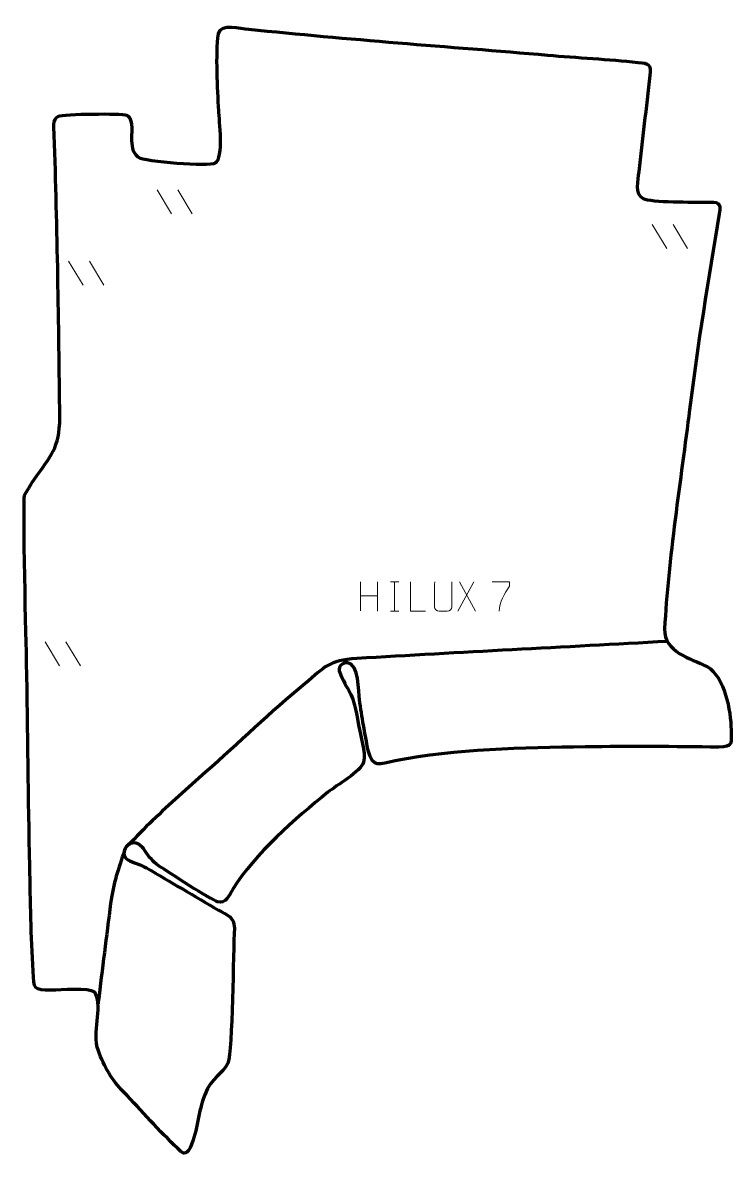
# Model space of a CAD drawing. Header units: millimetres. Extents: x -518 to 90, y -96 to 874.
import ezdxf

# ---------------------------------------------------------------- set-up
doc = ezdxf.new("R2010")
doc.units = ezdxf.units.MM
doc.header["$MEASUREMENT"] = 0
doc.layers.add('layer 2', color=7, linetype='Continuous')
doc.layers.add('layer 3', color=7, linetype='Continuous')

msp = doc.modelspace()

# ---------------------------------------------------------------- linework, layer by layer
at = {"layer": 'layer 2', "color": 142, "lineweight": 158}
for points, knots in [([(33.4849, 344.522), (-54.9933, 339.6254), (-143.6316, 335.2908), (-232.0631, 329.8633), (-232.0631, 329.8633), (-256.321, 328.3744), (-258.9903, 322.9909), (-276.5658, 308.3143), (-276.5658, 308.3143), (-305.7371, 284.1543), (-332.9467, 257.7886), (-361.2644, 232.6552), (-361.2644, 232.6552), (-376.5922, 219.0703), (-391.9042, 205.5451), (-406.6997, 191.3734), (-406.6997, 191.3734), (-413.8384, 184.5188), (-420.6742, 177.3042), (-427.6427, 170.2719)], [0, 0, 0, 0, 0.16666667, 0.16666667, 0.16666667, 0.16666667, 0.33333333, 0.33333333, 0.33333333, 0.33333333, 0.5, 0.5, 0.5, 0.5, 0.66666667, 0.66666667, 0.66666667, 0.66666667, 1, 1, 1, 1]), ([(-430.6293, 166.0963), (-435.8988, 149.3299), (-440.1176, 138.3538), (-442.4695, 120.5408), (-442.4695, 120.5408), (-446.1833, 92.4136), (-449.5093, 64.2267), (-453.0754, 36.0794), (-453.0754, 36.0794), (-453.0754, 36.0794), (-453.2633, 34.5982), (-453.2633, 34.5982)], [0, 0, 0, 0, 0.25, 0.25, 0.25, 0.25, 0.5, 0.5, 0.5, 0.5, 1, 1, 1, 1])]:
    msp.add_open_spline(points, degree=3, knots=knots, dxfattribs=at)
at = {"layer": 'layer 3', "color": 242, "lineweight": 158}
msp.add_open_spline([(-256.9152, 215.5089), (-249.342, 221.6642), (-228.5501, 233.1563), (-226.1989, 241.2487), (-226.1989, 241.2487), (-224.2198, 250.0341), (-228.9897, 263.4844), (-230.5466, 272.9105), (-230.5466, 272.9105), (-235.7183, 303.6079), (-237.4685, 297.138), (-246.6515, 317.8646), (-246.6515, 317.8646), (-247.4675, 319.7064), (-247.4736, 321.7076), (-245.8399, 323.9537), (-245.8399, 323.9537), (-244.3451, 326.0089), (-241.5393, 326.2656), (-239.9814, 326.1881), (-239.9814, 326.1881), (-230.1166, 325.6967), (-230.649, 301.2624), (-229.7461, 294.6199), (-229.7461, 294.6199), (-227.5916, 280.0602), (-225.2232, 265.6491), (-222.2364, 251.2325), (-222.2364, 251.2325), (-217.9848, 235.2248), (-213.1244, 239.5719), (-199.1479, 242.4526), (-199.1479, 242.4526), (-147.7084, 252.6728), (-89.5081, 253.5115), (-36.9575, 254.3213), (-36.9575, 254.3213), (1.1268, 254.9082), (39.4046, 254.6352), (77.503, 254.1163), (77.503, 254.1163), (89.8321, 254.2129), (87.9862, 257.6113), (87.9538, 269.0084), (87.9538, 269.0084), (87.6619, 285.1359), (82.5261, 314.0651), (67.5945, 323.01), (67.5945, 323.01), (52.9013, 330.3093), (30.6332, 335.1975), (31.0937, 355.2038), (31.0937, 355.2038), (33.9762, 413.1467), (45.1426, 484.3329), (52.4049, 542.7068), (52.4049, 542.7068), (59.3543, 598.8828), (68.5078, 654.2583), (77.7581, 710.0875), (77.7581, 710.0875), (79.4936, 720.5625), (76.9033, 720.1405), (66.4926, 720.2038), (66.4926, 720.2038), (56.9873, 720.2768), (19.0249, 719.9383), (12.7089, 723.2094), (12.7089, 723.2094), (5.2765, 727.0587), (8.1354, 738.8952), (8.9226, 745.9499), (8.9226, 745.9499), (11.9877, 773.4191), (15.5035, 800.9308), (18.367, 828.3825), (18.367, 828.3825), (19.3826, 838.1886), (18.1786, 838.6929), (8.1552, 839.7069), (8.1552, 839.7069), (-17.119, 842.2635), (-43.5692, 843.6782), (-69.0964, 845.901), (-69.0964, 845.901), (-154.1769, 853.1631), (-239.757, 859.2888), (-324.6595, 868.0605), (-324.6595, 868.0605), (-331.1869, 868.7348), (-348.3242, 873.6218), (-350.2645, 864.1661), (-350.2645, 864.1661), (-352.9285, 845.8746), (-350.7931, 817.4556), (-350.0973, 798.2001), (-350.0973, 798.2001), (-349.5795, 790.3222), (-345.6977, 757.6219), (-352.8172, 753.7338), (-352.8172, 753.7338), (-358.2088, 750.7893), (-413.4178, 754.3599), (-419.3658, 759.0085), (-419.3658, 759.0085), (-428.877, 766.4419), (-421.4655, 783.8077), (-426.1019, 791.8823), (-426.1019, 791.8823), (-426.7996, 793.0974), (-427.4587, 793.9682), (-428.5118, 794.5632), (-428.5118, 794.5632), (-433.3881, 796.2342), (-482.7407, 795.6206), (-487.1613, 793.6974), (-487.1613, 793.6974), (-492.5155, 791.3679), (-490.851, 782.5816), (-490.6657, 777.557), (-490.6657, 777.557), (-487.9691, 697.0495), (-486.8058, 616.6016), (-485.8886, 536.0606), (-485.8886, 536.0606), (-486.2158, 509.124), (-493.4742, 503.8717), (-507.8601, 482.8759), (-507.8601, 482.8759), (-511.3538, 477.6102), (-514.0231, 473.2867), (-516.0185, 469.4565), (-516.0185, 469.4565), (-517.6634, 463.5389), (-514.5838, 338.8634), (-514.3157, 326.0403), (-514.3157, 326.0403), (-513.1446, 268.202), (-512.8771, 210.3134), (-511.6343, 152.4248), (-511.6343, 152.4248), (-511.0102, 122.1124), (-510.5156, 92.8646), (-508.7163, 62.5384), (-508.7163, 62.5384), (-507.8124, 47.3062), (-508.9057, 46.1074), (-492.7245, 46.2634), (-492.7245, 46.2634), (-485.7701, 46.3305), (-460.8067, 48.5372), (-456.1202, 44.5076), (-456.1202, 44.5076), (-456.1202, 44.5076), (-455.6032, 43.991), (-455.6032, 43.991), (-455.6032, 43.991), (-448.8835, 29.6929), (-458.6264, 10.9931), (-452.9734, -5.4127), (-452.9734, -5.4127), (-448.0204, -19.323), (-441.5558, -30.3046), (-431.283, -40.8991), (-431.283, -40.8991), (-416.205, -56.7305), (-400.9013, -74.0137), (-385.1678, -89.0017), (-385.1678, -89.0017), (-381.11, -92.8673), (-378.4976, -95.7561), (-374.4975, -88.4798), (-374.4975, -88.4798), (-367.7223, -72.5865), (-367.7816, -57.7581), (-362.0523, -43.1581), (-362.0523, -43.1581), (-355.8096, -27.2501), (-347.343, -26.3562), (-342.2441, -15.9829), (-342.2441, -15.9829), (-338.2496, -4.8327), (-337.7117, 79.6986), (-336.6678, 99.2961), (-336.6678, 99.2961), (-337.0821, 109.3296), (-342.1784, 110.0447), (-350.3731, 114.7904), (-350.3731, 114.7904), (-370.9169, 126.688), (-391.2068, 139.0049), (-411.7963, 150.8262), (-411.7963, 150.8262), (-417.3069, 153.9803), (-420.3657, 154.3877), (-426.0009, 156.8137), (-426.0009, 156.8137), (-437.128, 161.604), (-427.7827, 175.8247), (-418.956, 171.3121), (-418.956, 171.3121), (-413.6224, 168.5853), (-411.8878, 162.2604), (-407.632, 158.2178), (-407.632, 158.2178), (-406.239, 156.8945), (-404.4057, 154.5701), (-400.9915, 152.3646), (-400.9915, 152.3646), (-393.0849, 147.2818), (-357.0022, 123.6054), (-351.1029, 121.8227), (-351.1029, 121.8227), (-343.9289, 119.6548), (-341.1822, 127.301), (-337.8946, 132.6775), (-337.8946, 132.6775), (-319.1881, 163.2702), (-284.6927, 192.8429), (-256.9152, 215.5089)], degree=3, knots=[0, 0, 0, 0, 0.01785714, 0.01785714, 0.01785714, 0.01785714, 0.03571429, 0.03571429, 0.03571429, 0.03571429, 0.05357143, 0.05357143, 0.05357143, 0.05357143, 0.07142857, 0.07142857, 0.07142857, 0.07142857, 0.08928571, 0.08928571, 0.08928571, 0.08928571, 0.10714286, 0.10714286, 0.10714286, 0.10714286, 0.125, 0.125, 0.125, 0.125, 0.14285714, 0.14285714, 0.14285714, 0.14285714, 0.16071429, 0.16071429, 0.16071429, 0.16071429, 0.17857143, 0.17857143, 0.17857143, 0.17857143, 0.19642857, 0.19642857, 0.19642857, 0.19642857, 0.21428571, 0.21428571, 0.21428571, 0.21428571, 0.23214286, 0.23214286, 0.23214286, 0.23214286, 0.25, 0.25, 0.25, 0.25, 0.26785714, 0.26785714, 0.26785714, 0.26785714, 0.28571429, 0.28571429, 0.28571429, 0.28571429, 0.30357143, 0.30357143, 0.30357143, 0.30357143, 0.32142857, 0.32142857, 0.32142857, 0.32142857, 0.33928571, 0.33928571, 0.33928571, 0.33928571, 0.35714286, 0.35714286, 0.35714286, 0.35714286, 0.375, 0.375, 0.375, 0.375, 0.39285714, 0.39285714, 0.39285714, 0.39285714, 0.41071429, 0.41071429, 0.41071429, 0.41071429, 0.42857143, 0.42857143, 0.42857143, 0.42857143, 0.44642857, 0.44642857, 0.44642857, 0.44642857, 0.46428571, 0.46428571, 0.46428571, 0.46428571, 0.48214286, 0.48214286, 0.48214286, 0.48214286, 0.5, 0.5, 0.5, 0.5, 0.51785714, 0.51785714, 0.51785714, 0.51785714, 0.53571429, 0.53571429, 0.53571429, 0.53571429, 0.55357143, 0.55357143, 0.55357143, 0.55357143, 0.57142857, 0.57142857, 0.57142857, 0.57142857, 0.58928571, 0.58928571, 0.58928571, 0.58928571, 0.60714286, 0.60714286, 0.60714286, 0.60714286, 0.625, 0.625, 0.625, 0.625, 0.64285714, 0.64285714, 0.64285714, 0.64285714, 0.66071429, 0.66071429, 0.66071429, 0.66071429, 0.67857143, 0.67857143, 0.67857143, 0.67857143, 0.69642857, 0.69642857, 0.69642857, 0.69642857, 0.71428571, 0.71428571, 0.71428571, 0.71428571, 0.73214286, 0.73214286, 0.73214286, 0.73214286, 0.75, 0.75, 0.75, 0.75, 0.76785714, 0.76785714, 0.76785714, 0.76785714, 0.78571429, 0.78571429, 0.78571429, 0.78571429, 0.80357143, 0.80357143, 0.80357143, 0.80357143, 0.82142857, 0.82142857, 0.82142857, 0.82142857, 0.83928571, 0.83928571, 0.83928571, 0.83928571, 0.85714286, 0.85714286, 0.85714286, 0.85714286, 0.875, 0.875, 0.875, 0.875, 0.89285714, 0.89285714, 0.89285714, 0.89285714, 0.91071429, 0.91071429, 0.91071429, 0.91071429, 0.92857143, 0.92857143, 0.92857143, 0.92857143, 0.94642857, 0.94642857, 0.94642857, 0.94642857, 0.96428571, 0.96428571, 0.96428571, 0.96428571, 1, 1, 1, 1], dxfattribs=at)
at = {"layer": 'layer 3', "color": 250, "lineweight": 9}
for points in [[(-402.7791, 730.7532), (-402.7791, 730.7532), (-390.4148, 710.2089), (-390.4148, 710.2089)], [(-385.0492, 730.7532), (-385.0492, 730.7532), (-372.6849, 710.2089), (-372.6849, 710.2089)], [(20.5544, 701.1199), (20.5544, 701.1199), (32.9187, 680.5756), (32.9187, 680.5756)], [(38.2843, 701.1199), (38.2843, 701.1199), (50.6486, 680.5756), (50.6486, 680.5756)], [(-478.3529, 669.681), (-478.3529, 669.681), (-465.9886, 649.1367), (-465.9886, 649.1367)], [(-460.623, 669.681), (-460.623, 669.681), (-448.2587, 649.1367), (-448.2587, 649.1367)], [(-228.9116, 395.4337), (-228.9116, 395.4337), (-228.9116, 370.6562), (-228.9116, 370.6562)], [(-214.2683, 395.4337), (-214.2683, 395.4337), (-214.2683, 370.4802), (-214.2683, 370.4802)], [(-203.255, 395.416), (-203.255, 395.416), (-196.0869, 395.416), (-196.0869, 395.416)], [(-199.671, 395.416), (-199.671, 395.416), (-199.671, 370.4625), (-199.671, 370.4625)], [(-132.0025, 395.416), (-132.0025, 395.416), (-145.7431, 370.5202), (-145.7431, 370.5202)], [(-144.2885, 395.416), (-144.2885, 395.416), (-130.5479, 370.4625), (-130.5479, 370.4625)], [(-228.9116, 383.5514), (-228.9116, 383.5514), (-214.2683, 383.5518), (-214.2683, 383.5518)], [(-203.255, 370.4625), (-203.255, 370.4625), (-196.0869, 370.4625), (-196.0869, 370.4625)], [(-498.4649, 344.2435), (-498.4649, 344.2435), (-486.1006, 323.6992), (-486.1006, 323.6992)], [(-480.735, 344.2435), (-480.735, 344.2435), (-468.3707, 323.6992), (-468.3707, 323.6992)]]:
    msp.add_open_spline(points, degree=3, dxfattribs=at)
for points, knots in [([(-173.1964, 370.4624), (-173.1964, 370.4624), (-186.1455, 370.4624), (-186.1455, 370.4624), (-186.1455, 370.4624), (-186.1455, 370.4624), (-186.1455, 395.416), (-186.1455, 395.416)], [0, 0, 0, 0, 0.33333333, 0.33333333, 0.33333333, 0.33333333, 1, 1, 1, 1]), ([(-150.8183, 395.4202), (-150.8187, 389.8807), (-150.7229, 379.6789), (-150.7225, 374.1385), (-150.7225, 374.1385), (-150.8623, 371.899), (-152.5395, 370.4728), (-154.6872, 370.4623), (-154.6872, 370.4623), (-157.0191, 370.4627), (-159.351, 370.4627), (-161.6825, 370.4623), (-161.6825, 370.4623), (-163.6075, 370.3608), (-165.5796, 372.1773), (-165.5684, 374.1218), (-165.5684, 374.1218), (-165.5681, 379.6837), (-165.4727, 389.8591), (-165.4731, 395.4202)], [0, 0, 0, 0, 0.16666667, 0.16666667, 0.16666667, 0.16666667, 0.33333333, 0.33333333, 0.33333333, 0.33333333, 0.5, 0.5, 0.5, 0.5, 0.66666667, 0.66666667, 0.66666667, 0.66666667, 1, 1, 1, 1]), ([(-116.2809, 395.4474), (-116.2809, 395.4474), (-101.4648, 395.4474), (-101.4648, 395.4474), (-101.4648, 395.4474), (-101.4651, 394.1978), (-101.4651, 392.9482), (-101.4648, 391.6984), (-101.4648, 391.6984), (-105.4592, 385.7013), (-110.3744, 377.8677), (-110.3744, 370.4889)], [0, 0, 0, 0, 0.25, 0.25, 0.25, 0.25, 0.5, 0.5, 0.5, 0.5, 1, 1, 1, 1])]:
    msp.add_open_spline(points, degree=3, knots=knots, dxfattribs=at)

doc.saveas('drawing.dxf')
